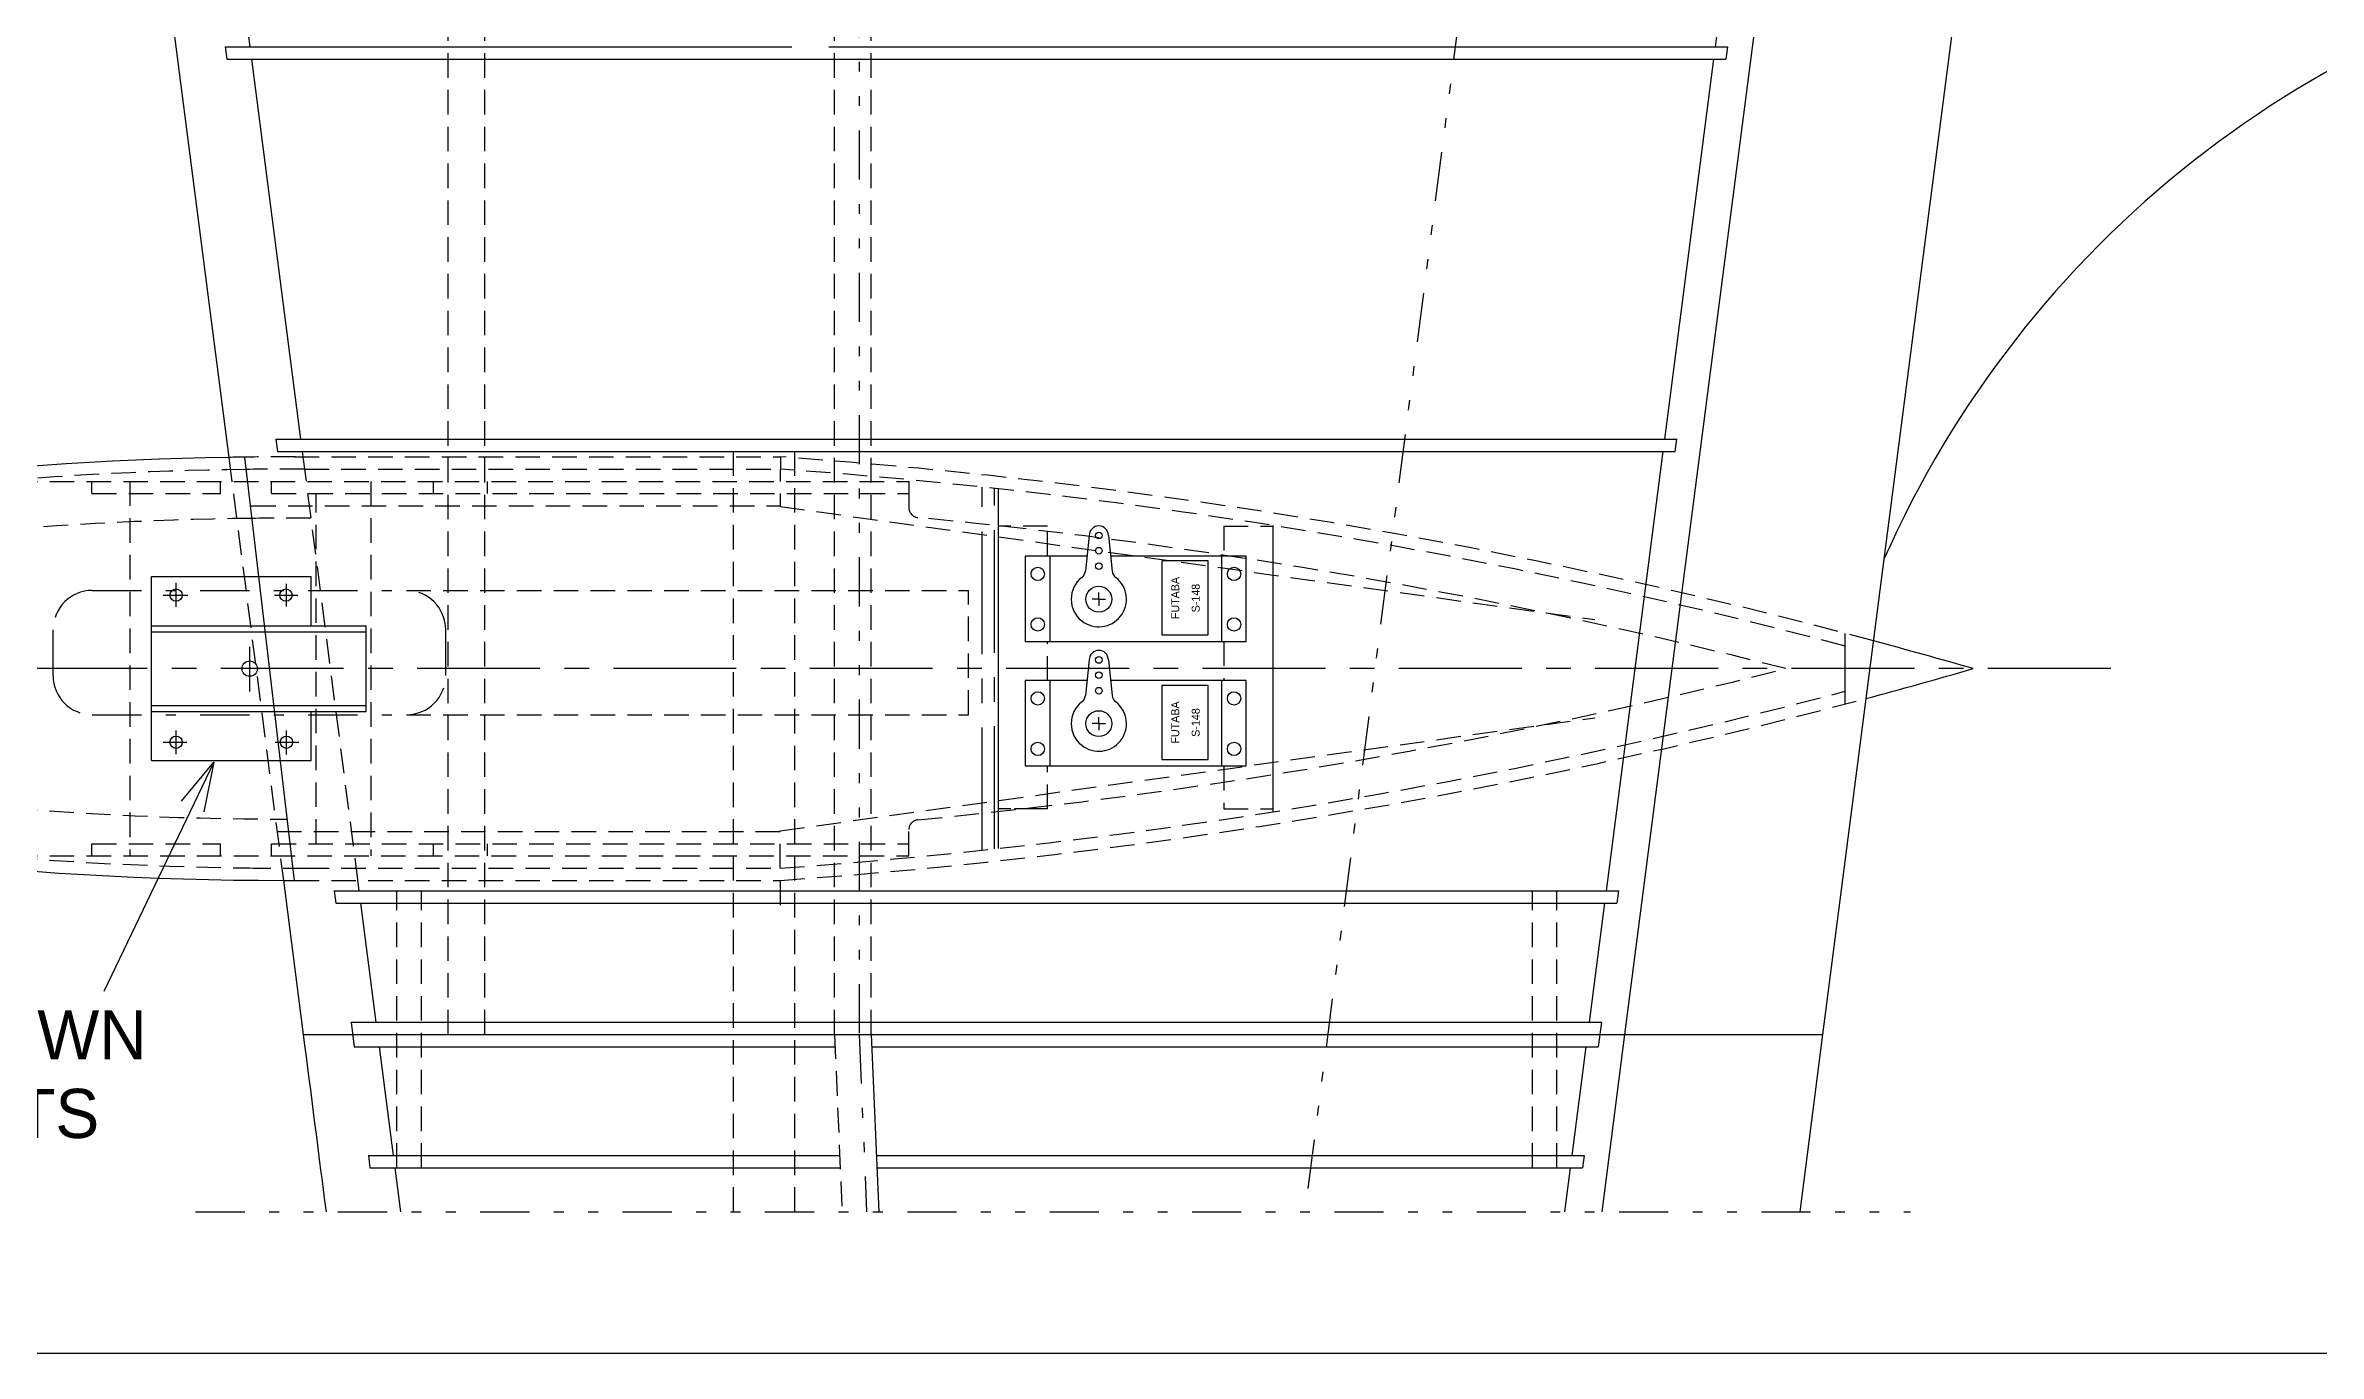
# Model space of a CAD drawing. Extents: x -15.3 to 78.7, y -34 to 0.
# Drawn here: x 24.14 to 47.3, y -34.04 to -20.71 of the extents above; entities that cross this region are included whole.
import ezdxf
from ezdxf.enums import TextEntityAlignment as Align

# ---------------------------------------------------------------- set-up
doc = ezdxf.new("R2010")
doc.units = 0
for name, pattern in [('CENTER', [2, 1.25, -0.25, 0.25, -0.25]), ('DASHDOT', [1, 0.5, -0.25, 0, -0.25]), ('DIVIDE', [1.25, 0.5, -0.25, 0, -0.25, 0, -0.25]), ('HIDDEN', [0.375, 0.25, -0.125])]:
    doc.linetypes.add(name, pattern=pattern)
doc.layers.get('0').update_dxf_attribs({"linetype": 'CONTINUOUS'})
for name, color, linetype in [('1', 7, 'CONTINUOUS'), ('10', 7, 'CONTINUOUS'), ('12', 7, 'CONTINUOUS'), ('13', 7, 'CONTINUOUS'), ('2', 7, 'CONTINUOUS'), ('6', 7, 'CONTINUOUS'), ('8', 7, 'CONTINUOUS')]:
    doc.layers.add(name, color=color, linetype=linetype)
doc.styles.get("Standard").update_dxf_attribs({"font": 'txt', "height": 0.2})

msp = doc.modelspace()

# ---------------------------------------------------------------- linework, layer by layer
at = {"color": 253, "linetype": 'HIDDEN'}
for p, q in [((31.1496, -32.5922), (31.1496, -24.7201)), ((31.7746, -32.5922), (31.7746, -24.7201)), ((27.7197, -32.1444), (27.7197, -29.3223)), ((27.9698, -32.1444), (27.9698, -29.3223)), ((39.2874, -32.1444), (39.2874, -29.3223)), ((39.5373, -32.1444), (39.5373, -29.3223))]:
    msp.add_line(p, q, dxfattribs=at)
at = {"layer": '1', "color": 30, "linetype": 'HIDDEN'}
for p, q in [((28.2416, -30.785), (28.2416, -4.1726)), ((28.6166, -30.785), (28.6166, -4.1726)), ((32.1777, -30.785), (32.1777, -4.1726)), ((32.5526, -30.785), (32.5526, -4.1726))]:
    msp.add_line(p, q, dxfattribs=at)
at = {"layer": '1', "color": 6, "linetype": 'DIVIDE'}
msp.add_line((32.428, -4.1726), (32.428, -30.785), dxfattribs=at)
at = {"layer": '1', "color": 3, "linetype": 'CONTINUOUS'}
for p, q in [((43.6079, -20.2125), (42.8686, -25.9421)), ((25.4472, -20.5613), (26.0077, -24.9041)), ((26.678, -29.2159), (26.1719, -24.9017)), ((33.8484, -28.8903), (33.8484, -25.2242)), ((36.6423, -25.5977), (36.6423, -28.5167)), ((42.8686, -25.942), (42.2435, -30.785)), ((25.8564, -28.0095), (24.7343, -30.3476)), ((26.5641, -29.2158), (26.7666, -30.785)), ((42.2435, -30.785), (42.0103, -32.5922))]:
    msp.add_line(p, q, dxfattribs=at)
at = {"layer": '1', "color": 1, "linetype": 'CENTER'}
for p, q in [((33.6824, -28.9082), (33.6824, -25.2061)), ((33.8075, -28.8947), (33.8075, -25.2196))]:
    msp.add_line(p, q, dxfattribs=at)
at = {"layer": '1', "color": 4, "linetype": 'HIDDEN'}
for p, q in [((34.3483, -25.6046), (33.8484, -25.6046)), ((34.3483, -25.9103), (34.3483, -25.6046)), ((36.1423, -25.6046), (36.6423, -25.6046)), ((36.1423, -25.6046), (36.1423, -25.9103)), ((34.3483, -27.1784), (34.3483, -26.7799)), ((36.1423, -26.7799), (36.1423, -27.1784)), ((34.3483, -28.4863), (34.3483, -28.048)), ((36.1423, -28.048), (36.1423, -28.4863)), ((34.3483, -28.4863), (33.8484, -28.4863)), ((34.2631, -28.4863), (33.9734, -28.4863)), ((36.1423, -28.4863), (36.6423, -28.4863))]:
    msp.add_line(p, q, dxfattribs=at)
at = {"layer": '1', "color": 253, "linetype": 'CONTINUOUS'}
msp.add_line((78.6873, -34.0368), (-15.3127, -34.0368), dxfattribs=at)
at = {"layer": '1', "color": 3, "linetype": 'CONTINUOUS'}
msp.add_lwpolyline([(25.527, -28.4067), (25.8564, -28.0095), (25.7526, -28.515)], dxfattribs=at)
for centre, radius, start, end in [((52.606451, -30.252282), 10.649186, 100.2923194, 156.1241889), ((27.459181, -83.639329), 58.888543, 73.91137778, 74.93901111), ((27.459181, 29.524923), 58.888543, 284.98461389, 286.08862222), ((1257.428837, 126.276626), 1240.644213, 187.272977778, 187.357119444)]:
    msp.add_arc(centre, radius, start, end, dxfattribs=at)
at = {"layer": '10', "color": 4, "linetype": 'HIDDEN'}
for p, q in [((32.936, -25.2736), (32.936, -25.4171)), ((32.936, -28.9659), (32.936, -28.6971))]:
    msp.add_line(p, q, dxfattribs=at)
at = {"layer": '10', "color": 7, "linetype": 'CONTINUOUS'}
msp.add_line((42.4746, -27.4171), (42.4746, -26.6973), dxfattribs=at)
at = {"layer": '10', "color": 4, "linetype": 'HIDDEN'}
for centre, start, end in [((33.036036, -25.417282), 180, 264.5285611), ((33.036036, -28.697124), 95.4714389, 180)]:
    msp.add_arc(centre, 0.100003, start, end, dxfattribs=at)
at = {"layer": '12', "color": 4, "linetype": 'HIDDEN'}
for p, q in [((31.6267, -24.8984), (31.6242, -25.4052)), ((26.2367, -25.3986), (31.628, -25.3986)), ((31.6242, -25.4052), (39.9234, -26.5574)), ((27.8178, -26.2603), (33.5417, -26.2603)), ((27.8178, -26.2603), (28.4014, -26.2603)), ((33.5417, -27.5269), (33.5417, -26.2603)), ((27.8178, -27.5269), (33.5417, -27.5269)), ((27.8178, -27.5269), (28.4014, -27.5269)), ((31.6242, -28.7092), (39.9234, -27.5571)), ((31.628, -29.4659), (31.6242, -28.7092)), ((26.4996, -28.7158), (31.628, -28.7158))]:
    msp.add_line(p, q, dxfattribs=at)
at = {"layer": '13', "color": 4, "linetype": 'HIDDEN'}
for p, q in [((26.678, -24.8984), (31.628, -24.8984)), ((26.678, -29.2159), (31.628, -29.2159))]:
    msp.add_line(p, q, dxfattribs=at)
at = {"layer": '13', "color": 3, "linetype": 'CONTINUOUS'}
for centre, start, end in [((26.651771, -61.910969), 90.9972417, 102.7215722), ((26.651771, 7.796563), 257.2784278, 269.8641528)]:
    msp.add_arc(centre, 37.0124, start, end, dxfattribs=at)
at = {"layer": '13', "color": 4, "linetype": 'HIDDEN'}
for centre, radius, start, end in [((26.651771, -61.910969), 37.0124, 89.9464083, 90.7430278), ((27.459181, -83.639329), 58.888543, 74.93904722, 85.94055), ((27.459181, 29.524923), 58.888543, 274.05945, 284.98460278)]:
    msp.add_arc(centre, radius, start, end, dxfattribs=at)
at = {"layer": '2', "color": 6, "linetype": 'DIVIDE'}
for p, q in [((38.919, -17.4789), (36.9687, -32.5922)), ((32.428, -30.785), (32.5056, -32.5922))]:
    msp.add_line(p, q, dxfattribs=at)
at = {"layer": '2', "color": 3, "linetype": 'CONTINUOUS'}
for p, q in [((41.5759, -20.3325), (40.2269, -30.785)), ((41.1948, -20.3541), (41.1476, -20.72)), ((26.2071, -20.5921), (26.2237, -20.72)), ((25.9716, -20.72), (25.9876, -20.8451)), ((25.9716, -20.72), (25.9876, -20.8451)), ((25.9716, -20.72), (31.7446, -20.72)), ((32.12, -20.72), (41.2735, -20.72)), ((41.2735, -20.72), (41.2574, -20.8451)), ((25.9876, -20.8451), (41.2574, -20.8451)), ((26.2398, -20.8451), (26.7399, -24.7201)), ((41.1314, -20.8451), (40.6313, -24.7201)), ((26.4877, -24.7201), (26.5039, -24.8452)), ((26.4878, -24.7201), (40.7574, -24.7201)), ((40.7412, -24.8452), (40.7574, -24.7201)), ((26.5039, -24.8452), (40.7412, -24.8452)), ((26.5039, -24.8452), (31.9222, -24.8452)), ((26.7561, -24.8452), (26.763, -24.8987)), ((26.7561, -24.8452), (26.763, -24.8987)), ((40.6153, -24.8452), (40.0375, -29.3223)), ((34.7725, -25.7003), (34.7333, -26.0641)), ((34.968, -25.7003), (35.0073, -26.0641)), ((34.1202, -25.9103), (34.1202, -26.7799)), ((34.7498, -25.9103), (34.1202, -25.9103)), ((34.3703, -25.9103), (34.3703, -26.7799)), ((36.3704, -25.9103), (34.9907, -25.9103)), ((36.1204, -25.9103), (36.1204, -26.7799)), ((36.3704, -26.7799), (36.3704, -25.9103)), ((35.9829, -25.9592), (35.5136, -25.9592)), ((35.5136, -25.9592), (35.5136, -26.7133)), ((35.9829, -26.7133), (35.9829, -25.9592)), ((34.8703, -26.3494), (34.8027, -26.3494)), ((34.8703, -26.3494), (34.8703, -26.2818)), ((34.8703, -26.3494), (34.8703, -26.417)), ((34.8703, -26.3494), (34.9379, -26.3494)), ((34.1202, -26.7799), (36.3704, -26.7799)), ((35.5136, -26.7133), (35.9829, -26.7133)), ((34.7725, -26.9684), (34.7333, -27.3322)), ((34.968, -26.9684), (35.0073, -27.3322)), ((34.1202, -27.1784), (34.1202, -28.048)), ((34.7498, -27.1784), (34.1202, -27.1784)), ((34.3703, -27.1784), (34.3703, -28.048)), ((36.3704, -27.1784), (34.9907, -27.1784)), ((35.9829, -27.2273), (35.5136, -27.2273)), ((35.5136, -27.2273), (35.5136, -27.9815)), ((35.9829, -27.9815), (35.9829, -27.2273)), ((36.1204, -27.1784), (36.1204, -28.048)), ((36.3704, -28.048), (36.3704, -27.1784)), ((34.8703, -27.6175), (34.8703, -27.5499)), ((34.8703, -27.6175), (34.8027, -27.6175)), ((34.8703, -27.6175), (34.8703, -27.6851)), ((34.8703, -27.6175), (34.9379, -27.6175)), ((35.5136, -27.9815), (35.9829, -27.9815)), ((34.1202, -28.048), (36.3704, -28.048)), ((27.0818, -29.3223), (27.0979, -29.4473)), ((27.0818, -29.3223), (40.1633, -29.3223)), ((27.3195, -29.2097), (27.3339, -29.3223)), ((27.3195, -29.2097), (27.3339, -29.3223)), ((40.1633, -29.3223), (40.1472, -29.4473)), ((27.0979, -29.4473), (40.1472, -29.4473)), ((27.3502, -29.4473), (27.5066, -30.6599)), ((40.0213, -29.4473), (39.8648, -30.6599)), ((26.7666, -30.785), (32.1777, -30.785)), ((27.2544, -30.6599), (27.2868, -30.9099)), ((27.2544, -30.6599), (39.9909, -30.6599)), ((32.1777, -30.785), (42.2435, -30.785)), ((32.5529, -30.785), (32.6307, -32.5922)), ((39.9909, -30.6599), (39.9587, -30.9099)), ((40.2269, -30.785), (39.9937, -32.5922)), ((27.2868, -30.9099), (32.183, -30.9099)), ((27.5388, -30.9099), (27.682, -32.0193)), ((32.5583, -30.9099), (39.9587, -30.9099)), ((39.8325, -30.9099), (39.6894, -32.0193)), ((27.4298, -32.0193), (32.2307, -32.0193)), ((27.4299, -32.0193), (27.4461, -32.1444)), ((27.4461, -32.1444), (32.2361, -32.1444)), ((27.6982, -32.1444), (27.7559, -32.5922)), ((32.606, -32.0193), (39.8154, -32.0193)), ((32.6114, -32.1444), (39.7992, -32.1444)), ((39.6733, -32.1444), (39.6155, -32.5922)), ((39.8154, -32.0193), (39.7992, -32.1444))]:
    msp.add_line(p, q, dxfattribs=at)
at = {"layer": '2', "color": 4, "linetype": 'HIDDEN'}
for p, q in [((26.0077, -24.9041), (26.5641, -29.2158)), ((26.0077, -24.9041), (26.5641, -29.2158)), ((26.763, -24.8987), (27.3194, -29.2091)), ((26.763, -24.8987), (27.3195, -29.2097)), ((26.779, -25.0235), (31.6236, -25.0235)), ((26.779, -29.0909), (31.6236, -29.0909)), ((32.1777, -30.785), (32.2554, -32.5922))]:
    msp.add_line(p, q, dxfattribs=at)
at = {"layer": '2', "color": 5, "linetype": 'DASHDOT'}
for p, q in [((24.6176, -26.2603), (27.8178, -26.2603)), ((24.2177, -27.1268), (24.2177, -26.6603)), ((28.2178, -27.1268), (28.2178, -26.6603)), ((24.6176, -27.5269), (27.8178, -27.5269))]:
    msp.add_line(p, q, dxfattribs=at)
at = {"layer": '2', "color": 1, "linetype": 'CENTER'}
msp.add_line((45.178, -27.0572), (14.6483, -27.0572), dxfattribs=at)
at = {"layer": '2', "color": 4, "linetype": 'DIVIDE'}
msp.add_line((25.67, -32.5922), (43.1402, -32.5922), dxfattribs=at)
at = {"layer": '2', "color": 3, "linetype": 'CONTINUOUS'}
for centre, radius in [((34.870298, -25.700283), 0.033974), ((34.870298, -25.854822), 0.033974), ((34.248854, -26.092031), 0.067957), ((34.870298, -26.013369), 0.033974), ((36.248012, -26.092031), 0.067957), ((34.870298, -26.349379), 0.131647), ((34.248854, -26.606726), 0.067957), ((36.248012, -26.606726), 0.067957), ((34.870298, -26.968426), 0.033974), ((34.870298, -27.122965), 0.033974), ((34.248854, -27.360175), 0.067957), ((34.870298, -27.281512), 0.033974), ((36.248012, -27.360175), 0.067957), ((34.870298, -27.617522), 0.131647), ((34.248854, -27.87487), 0.067957), ((36.248012, -27.87487), 0.067957)]:
    msp.add_circle(centre, radius, dxfattribs=at)
for centre, radius, start, end in [((26.651771, -61.910969), 37.0124, 90.7430222, 90.9971861), ((26.651771, -61.910969), 37.0124, 90.7430222, 90.9971861), ((34.870298, -25.700283), 0.097829, 360, 180), ((34.870298, -26.349379), 0.28129, 128.318875, 231.6811278), ((34.633882, -26.053327), 0.100003, 308.3188722, 353.8557472), ((34.870298, -26.349379), 0.28129, 231.6822056, 51.6811278), ((35.106714, -26.053327), 0.100003, 186.1442528, 231.6811278), ((34.870298, -26.968426), 0.097829, 360, 180), ((34.870298, -27.617522), 0.28129, 128.318875, 231.6811278), ((34.633882, -27.32147), 0.100003, 308.3188722, 353.8557472), ((34.870298, -27.617522), 0.28129, 231.6822056, 51.6811278), ((35.106714, -27.32147), 0.100003, 186.1442528, 231.6811278), ((26.651771, 7.796563), 37.0124, 269.8641722, 270.0406333), ((26.651771, 7.796563), 37.0124, 269.8641722, 270.0406333)]:
    msp.add_arc(centre, radius, start, end, dxfattribs=at)
at = {"layer": '2', "color": 4, "linetype": 'HIDDEN'}
for centre, radius, start, end in [((26.651771, -61.910969), 36.887396, 90.7227944, 95.5890694), ((26.651771, -61.910969), 36.887396, 89.802275, 90.7227944), ((27.459181, -83.639329), 58.763538, 75.19538056, 85.93623333), ((26.651771, -61.910969), 36.387379, 90.6404583, 95.6661194), ((26.651771, -61.910969), 36.387379, 89.6978611, 90.6404583), ((27.459181, -83.639329), 58.388526, 75.71083333, 84.52856111), ((27.459181, 29.524923), 58.388526, 275.47143889, 284.28916667), ((27.459181, 29.524923), 58.763538, 274.06376667, 284.80461944), ((26.651771, 7.796563), 36.387379, 264.3338806, 269.9258361), ((26.651771, 7.796563), 36.887396, 264.4109306, 269.2772056), ((26.651771, 7.796563), 36.887396, 269.2772056, 270.197725)]:
    msp.add_arc(centre, radius, start, end, dxfattribs=at)
at = {"layer": '2', "color": 5, "linetype": 'DASHDOT'}
for centre, start, end in [((24.61765, -26.66029), 90, 180), ((27.817759, -26.66029), 0, 90), ((24.61765, -27.126805), 180, 270), ((27.817759, -27.126805), 270, 0)]:
    msp.add_arc(centre, 0.400014, start, end, dxfattribs=at)
at = {"layer": '6', "color": 30, "linetype": 'HIDDEN'}
for p, q in [((23.0592, -25.1485), (32.936, -25.1485)), ((24.6136, -25.2736), (24.6136, -25.1485)), ((25.0013, -25.1485), (25.0013, -28.9659)), ((25.9233, -25.2736), (25.9233, -25.1485)), ((26.4434, -25.2736), (26.4434, -25.1485)), ((27.4561, -25.1485), (27.4561, -28.9659)), ((28.0919, -25.2736), (28.0919, -25.1485)), ((28.6419, -25.2736), (28.6419, -25.1485)), ((31.6236, -25.0235), (31.6236, -25.1485)), ((32.936, -25.1485), (32.936, -25.2736)), ((24.6136, -25.2736), (25.9233, -25.2736)), ((26.4434, -25.2736), (32.936, -25.2736)), ((26.8985, -28.8409), (26.8985, -25.2736)), ((24.6136, -28.9659), (24.6136, -28.8409)), ((24.6136, -28.8409), (25.9233, -28.8409)), ((25.9233, -28.9659), (25.9233, -28.8409)), ((26.4434, -28.9659), (26.4434, -28.8409)), ((26.4434, -28.8409), (32.936, -28.8409)), ((28.0919, -28.9659), (28.0919, -28.8409)), ((28.6419, -28.9659), (28.6419, -28.8409)), ((23.0592, -28.9659), (32.936, -28.9659)), ((31.6236, -29.0909), (31.6236, -28.9659))]:
    msp.add_line(p, q, dxfattribs=at)
at = {"layer": '8', "color": 7, "linetype": 'CONTINUOUS'}
for p, q in [((25.2207, -27.9948), (25.2207, -26.1197)), ((25.2207, -26.1197), (26.8458, -26.1197)), ((26.8458, -26.6196), (26.8458, -26.1197)), ((25.3392, -26.3072), (25.5895, -26.3072)), ((25.4708, -26.4276), (25.4708, -26.1824)), ((26.4746, -26.3072), (26.7108, -26.3072)), ((26.5958, -26.4231), (26.5958, -26.1917)), ((25.2207, -26.6196), (27.4084, -26.6196)), ((27.4084, -27.4947), (27.4084, -26.6196)), ((25.2207, -26.6821), (27.4084, -26.6821)), ((25.2207, -27.4322), (27.4084, -27.4322)), ((25.2207, -27.4947), (27.4084, -27.4947)), ((26.8458, -27.9948), (26.8458, -27.4947)), ((25.4708, -27.9275), (25.4708, -27.6867)), ((26.5958, -27.932), (26.5958, -27.6867)), ((25.2207, -27.9948), (26.8458, -27.9948)), ((25.3392, -27.8072), (25.5802, -27.8072)), ((26.4791, -27.8072), (26.72, -27.8072))]:
    msp.add_line(p, q, dxfattribs=at)
at = {"layer": '8', "color": 1, "linetype": 'CENTER'}
msp.add_line((26.2209, -27.2887), (26.2209, -26.8349), dxfattribs=at)
at = {"layer": '8', "color": 7, "linetype": 'CONTINUOUS'}
for centre, radius in [((25.470779, -26.307178), 0.062502), ((26.590317, -26.307178), 0.062502), ((26.220804, -27.057203), 0.078128), ((25.470779, -27.807229), 0.062502), ((26.594917, -27.807229), 0.062502)]:
    msp.add_circle(centre, radius, dxfattribs=at)

# ---------------------------------------------------------------- texts
at = {"layer": '2', "color": 3, "linetype": 'CONTINUOUS'}
for s, p in [('FUTABA', (35.6495, -26.3376)), ('S-148', (35.8575, -26.3383)), ('FUTABA', (35.6495, -27.6058)), ('S-148', (35.8575, -27.6063))]:
    msp.add_text(s, height=0.0815, rotation=90, dxfattribs=at).set_placement(p, align=Align.MIDDLE)
at = {"layer": '6', "color": 3, "linetype": 'CONTINUOUS'}
for s, p in [('DAVE BROWN', (22.8849, -30.7887)), ('RETRACTS', (22.8847, -31.5894))]:
    msp.add_text(s, height=0.5006, dxfattribs=at).set_placement(p, align=Align.MIDDLE)

doc.saveas('drawing.dxf')
